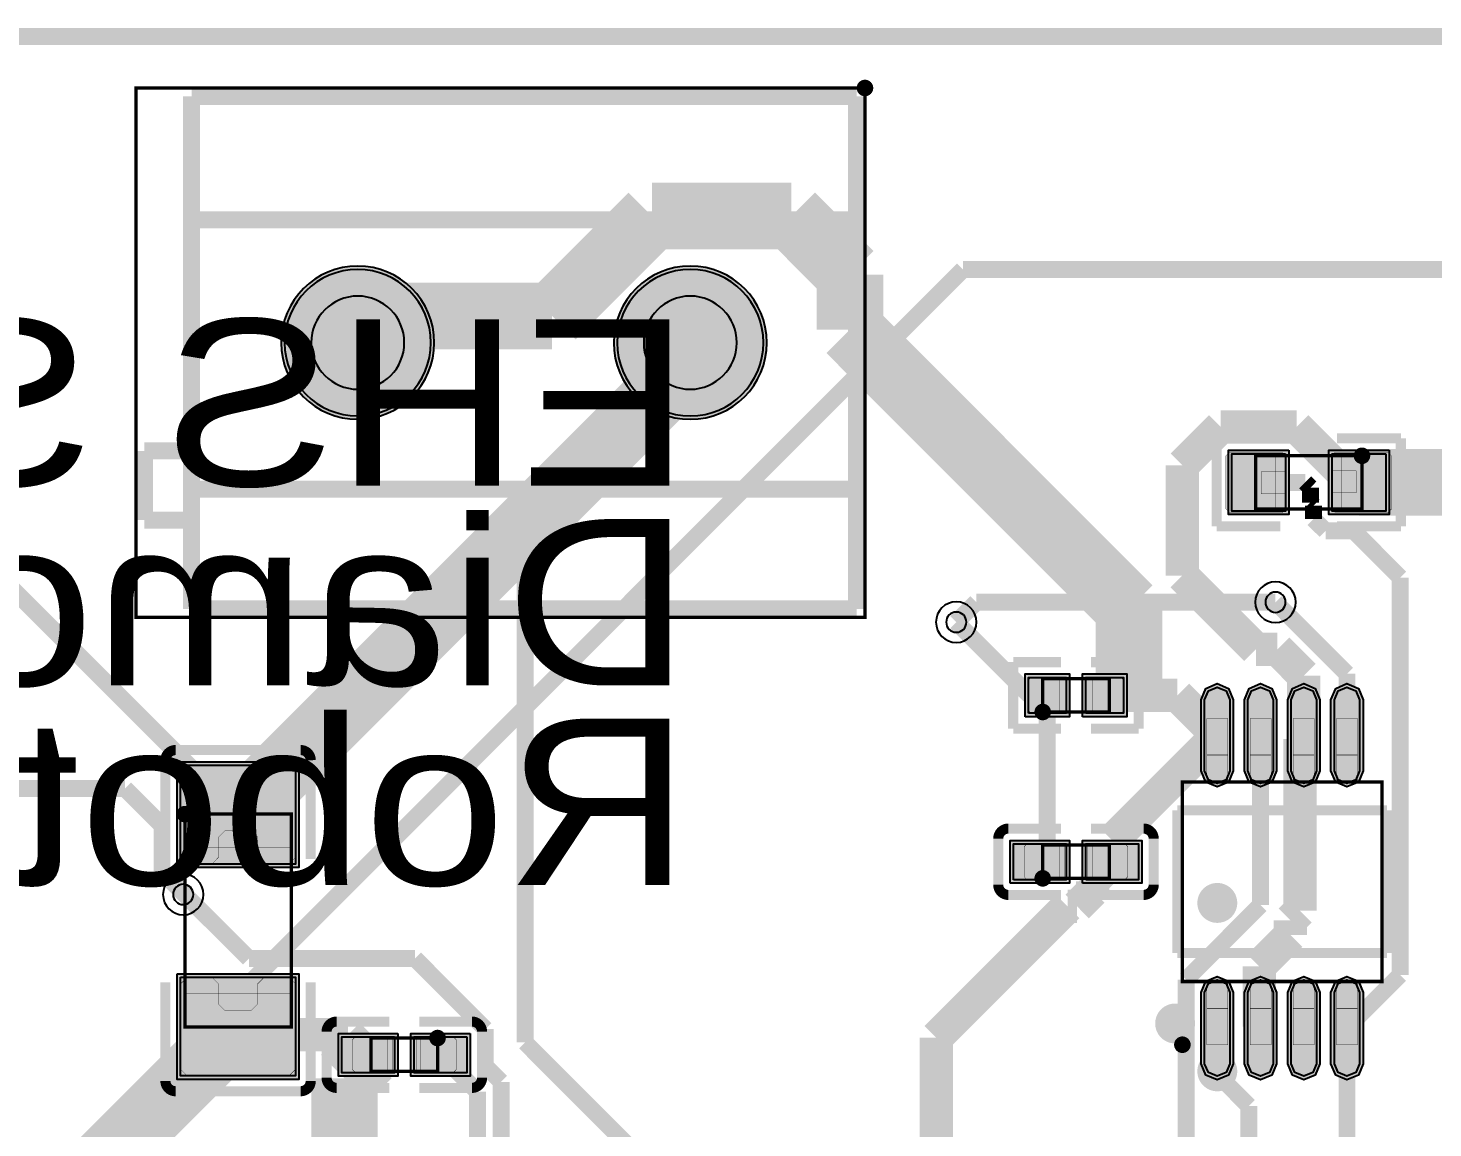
# Model space of a CAD drawing. Header units: millimetres. Extents: x 38.7 to 94.6, y -93.1 to -28.6.
# Drawn here: x 58.14 to 79.27, y -45.1 to -28.57 of the extents above; entities that cross this region are included whole.
import ezdxf
from ezdxf.enums import TextEntityAlignment as Align

# ---------------------------------------------------------------- set-up
doc = ezdxf.new("R2010")
doc.units = ezdxf.units.MM
doc.header["$MEASUREMENT"] = 0
for name, color, linetype, true_color in [('Board-Outline-Layer', 7, 'Continuous', 0xff00ff), ('Bottom-Layer', 7, 'Continuous', 0x0000ff), ('Bottom-Paste-Mask-Layer', 7, 'Continuous', 0x800000), ('Bottom-Silkscreen-Layer', 7, 'Continuous', 0x66cc33), ('Bottom-Solder-Mask-Layer', 7, 'Continuous', 0xaa00ff), ('Component-Marking-Layer', 7, 'Continuous', 0x66ffcc), ('Component-Shape-Layer', 7, 'Continuous', 0x00cccc), ('Document-Layer', 7, 'Continuous', 0xffffff), ('Hole-Layer', 7, 'Continuous', 0x222222), ('Multi-Layer', 7, 'Continuous', 0xc0c0c0), ('Pin-Floating-Layer', 7, 'Continuous', 0xff99ff), ('Pin-Soldering-Layer', 7, 'Continuous', 0xcc9999), ('Top-Layer', 7, 'Continuous', 0xff0000), ('Top-Paste-Mask-Layer', 7, 'Continuous', 0x808080), ('Top-Silkscreen-Layer', 7, 'Continuous', 0xffcc00), ('Top-Solder-Mask-Layer', 7, 'Continuous', 0x800080)]:
    doc.layers.add(name, color=color, linetype=linetype, true_color=true_color)
doc.styles.get("Standard").update_dxf_attribs({"font": 'arial.ttf'})

msp = doc.modelspace()

# ---------------------------------------------------------------- hatches: boundary and pattern name
at = {"layer": 'Bottom-Layer'}
for points in [[(62, -33.3, 1), (64.2, -33.3, 1)], [(67, -33.3, 1), (69.2, -33.3, 1)]]:
    msp.add_hatch(color=256, dxfattribs=at).paths.add_polyline_path(points)
at = {"layer": 'Bottom-Paste-Mask-Layer'}
for points in [[(62, -33.3, 1), (64.2, -33.3, 1)], [(67, -33.3, 1), (69.2, -33.3, 1)]]:
    msp.add_hatch(color=256, dxfattribs=at).paths.add_polyline_path(points)
at = {"layer": 'Bottom-Solder-Mask-Layer'}
for points in [[(61.949, -33.3, 1), (64.251, -33.3, 1)], [(66.949, -33.3, 1), (69.251, -33.3, 1)]]:
    msp.add_hatch(color=256, dxfattribs=at).paths.add_polyline_path(points)
at = {"layer": 'Component-Marking-Layer'}
for points in [[(70.667, -29.473, 1), (70.787, -29.473, 1)], [(70.667, -29.473, 1), (70.787, -29.473, 1)], [(78.14, -35, 1), (78.26, -35, 1)], [(78.14, -35, 1), (78.26, -35, 1)], [(73.34, -38.85, 1), (73.46, -38.85, 1)], [(73.34, -38.85, 1), (73.46, -38.85, 1)], [(60.44, -40.385, 1), (60.56, -40.385, 1)], [(60.44, -40.385, 1), (60.56, -40.385, 1)], [(73.34, -41.35, 1), (73.46, -41.35, 1)], [(73.34, -41.35, 1), (73.46, -41.35, 1)], [(64.24, -43.75, 1), (64.36, -43.75, 1)], [(64.24, -43.75, 1), (64.36, -43.75, 1)], [(75.44, -43.85, 1), (75.56, -43.85, 1)], [(75.44, -43.85, 1), (75.56, -43.85, 1)]]:
    msp.add_hatch(color=256, dxfattribs=at).paths.add_polyline_path(points)
at = {"layer": 'Hole-Layer'}
for points in [[(62.4, -33.3, 1), (63.8, -33.3, 1)], [(67.4, -33.3, 1), (68.8, -33.3, 1)]]:
    msp.add_hatch(color=256, dxfattribs=at).paths.add_polyline_path(points)
at = {"layer": 'Multi-Layer'}
for points in [[(62, -33.3, 1), (64.2, -33.3, 1)], [(62, -33.3, 1), (64.2, -33.3, 1)], [(62, -33.3, 1), (64.2, -33.3, 1)], [(67, -33.3, 1), (69.2, -33.3, 1)], [(67, -33.3, 1), (69.2, -33.3, 1)], [(67, -33.3, 1), (69.2, -33.3, 1)]]:
    msp.add_hatch(color=256, dxfattribs=at).paths.add_polyline_path(points)
at = {"layer": 'Pin-Floating-Layer'}
for points in [[(75.868, -39.91), (75.868, -39.49), (76.183, -39.49), (76.183, -39.91)], [(75.868, -39.91), (75.868, -39.49), (76.183, -39.49), (76.183, -39.91)], [(76.518, -39.91), (76.518, -39.49), (76.833, -39.49), (76.833, -39.91)], [(76.518, -39.91), (76.518, -39.49), (76.833, -39.49), (76.833, -39.91)], [(77.168, -39.91), (77.168, -39.49), (77.483, -39.49), (77.483, -39.91)], [(77.168, -39.91), (77.168, -39.49), (77.483, -39.49), (77.483, -39.91)], [(77.818, -39.91), (77.818, -39.49), (78.133, -39.49), (78.133, -39.91)], [(77.818, -39.91), (77.818, -39.49), (78.133, -39.49), (78.133, -39.91)], [(75.868, -43.31), (75.868, -42.89), (76.183, -42.89), (76.183, -43.31)], [(75.868, -43.31), (75.868, -42.89), (76.183, -42.89), (76.183, -43.31)], [(76.518, -43.31), (76.518, -42.89), (76.833, -42.89), (76.833, -43.31)], [(76.518, -43.31), (76.518, -42.89), (76.833, -42.89), (76.833, -43.31)], [(77.168, -43.31), (77.168, -42.89), (77.483, -42.89), (77.483, -43.31)], [(77.168, -43.31), (77.168, -42.89), (77.483, -42.89), (77.483, -43.31)], [(77.818, -43.31), (77.818, -42.89), (78.133, -42.89), (78.133, -43.31)], [(77.818, -43.31), (77.818, -42.89), (78.133, -42.89), (78.133, -43.31)]]:
    msp.add_hatch(color=256, dxfattribs=at).paths.add_polyline_path(points)
at = {"layer": 'Pin-Soldering-Layer'}
for points in [[(62.5, -33.3, 1), (63.7, -33.3, 1)], [(62.5, -33.3, 1), (63.7, -33.3, 1)], [(67.5, -33.3, 1), (68.7, -33.3, 1)], [(67.5, -33.3, 1), (68.7, -33.3, 1)], [(76.6, -35), (76.6, -35.8), (76.9, -35.8), (76.9, -35)], [(76.6, -35), (76.6, -35.8), (76.9, -35.8), (76.9, -35)], [(78.2, -35), (78.2, -35.8), (77.9, -35.8), (77.9, -35)], [(78.2, -35), (78.2, -35.8), (77.9, -35.8), (77.9, -35)], [(73.651, -38.35), (73.651, -38.85), (73.401, -38.85), (73.401, -38.35)], [(73.651, -38.35), (73.651, -38.85), (73.401, -38.85), (73.401, -38.35)], [(74.152, -38.85), (74.152, -38.35), (74.402, -38.35), (74.402, -38.85)], [(74.152, -38.85), (74.152, -38.35), (74.402, -38.35), (74.402, -38.85)], [(75.868, -39.5), (75.868, -38.95), (76.183, -38.95), (76.183, -39.5)], [(75.868, -39.5), (75.868, -38.95), (76.183, -38.95), (76.183, -39.5)], [(76.518, -39.5), (76.518, -38.95), (76.833, -38.95), (76.833, -39.5)], [(76.518, -39.5), (76.518, -38.95), (76.833, -38.95), (76.833, -39.5)], [(77.168, -39.5), (77.168, -38.95), (77.483, -38.95), (77.483, -39.5)], [(77.168, -39.5), (77.168, -38.95), (77.483, -38.95), (77.483, -39.5)], [(77.818, -39.5), (77.818, -38.95), (78.133, -38.95), (78.133, -39.5)], [(77.818, -39.5), (77.818, -38.95), (78.133, -38.95), (78.133, -39.5)], [(60.5, -40.385), (62.1, -40.385), (62.1, -40.885), (60.5, -40.885)], [(60.5, -40.385), (62.1, -40.385), (62.1, -40.885), (60.5, -40.885)], [(73.4, -41.35), (73.4, -40.85), (73.65, -40.85), (73.65, -41.35)], [(73.4, -41.35), (73.4, -40.85), (73.65, -40.85), (73.65, -41.35)], [(74.4, -41.35), (74.4, -40.85), (74.15, -40.85), (74.15, -41.35)], [(74.4, -41.35), (74.4, -40.85), (74.15, -40.85), (74.15, -41.35)], [(60.5, -43.585), (62.1, -43.585), (62.1, -43.085), (60.5, -43.085)], [(60.5, -43.585), (62.1, -43.585), (62.1, -43.085), (60.5, -43.085)], [(75.868, -43.85), (75.868, -43.3), (76.183, -43.3), (76.183, -43.85)], [(75.868, -43.85), (75.868, -43.3), (76.183, -43.3), (76.183, -43.85)], [(76.518, -43.85), (76.518, -43.3), (76.833, -43.3), (76.833, -43.85)], [(76.518, -43.85), (76.518, -43.3), (76.833, -43.3), (76.833, -43.85)], [(77.168, -43.85), (77.168, -43.3), (77.483, -43.3), (77.483, -43.85)], [(77.168, -43.85), (77.168, -43.3), (77.483, -43.3), (77.483, -43.85)], [(77.818, -43.85), (77.818, -43.3), (78.133, -43.3), (78.133, -43.85)], [(77.818, -43.85), (77.818, -43.3), (78.133, -43.3), (78.133, -43.85)], [(63.3, -43.75), (63.3, -44.25), (63.55, -44.25), (63.55, -43.75)], [(63.3, -43.75), (63.3, -44.25), (63.55, -44.25), (63.55, -43.75)], [(64.3, -43.75), (64.3, -44.25), (64.05, -44.25), (64.05, -43.75)], [(64.3, -43.75), (64.3, -44.25), (64.05, -44.25), (64.05, -43.75)]]:
    msp.add_hatch(color=256, dxfattribs=at).paths.add_polyline_path(points)
at = {"layer": 'Top-Layer'}
for points in [[(62, -33.3, 1), (64.2, -33.3, 1)], [(67, -33.3, 1), (69.2, -33.3, 1)], [(77.05, -34.968), (77.05, -35.832), (76.244, -35.832), (76.244, -34.968)], [(78.557, -34.968), (78.557, -35.832), (77.75, -35.832), (77.75, -34.968)], [(73.185, -38.87), (73.185, -38.33), (73.75, -38.33), (73.75, -38.87)], [(74.05, -38.87), (74.05, -38.33), (74.616, -38.33), (74.616, -38.87)], [(76.215, -39.735), (76.159, -39.87), (76.025, -39.925), (75.891, -39.87), (75.835, -39.735), (75.835, -38.665), (75.891, -38.531), (76.025, -38.475), (76.159, -38.531), (76.215, -38.665)], [(76.865, -39.735), (76.81, -39.87), (76.675, -39.925), (76.541, -39.87), (76.485, -39.735), (76.485, -38.665), (76.541, -38.531), (76.675, -38.475), (76.81, -38.531), (76.865, -38.665)], [(77.515, -39.735), (77.46, -39.87), (77.325, -39.925), (77.191, -39.87), (77.135, -39.735), (77.135, -38.665), (77.191, -38.531), (77.325, -38.475), (77.46, -38.531), (77.515, -38.665)], [(78.165, -39.735), (78.11, -39.87), (77.975, -39.925), (77.841, -39.87), (77.785, -39.735), (77.785, -38.665), (77.841, -38.531), (77.975, -38.475), (78.11, -38.531), (78.165, -38.665)], [(60.436, -39.65), (62.164, -39.65), (62.164, -41.135), (60.436, -41.135)], [(72.96, -41.37), (72.96, -40.83), (73.75, -40.83), (73.75, -41.37)], [(74.05, -41.37), (74.05, -40.83), (74.84, -40.83), (74.84, -41.37)], [(60.436, -42.835), (62.164, -42.835), (62.164, -44.32), (60.436, -44.32)], [(76.215, -44.135), (76.159, -44.269), (76.025, -44.325), (75.891, -44.269), (75.835, -44.135), (75.835, -43.065), (75.891, -42.931), (76.025, -42.875), (76.159, -42.931), (76.215, -43.065)], [(76.865, -44.135), (76.81, -44.269), (76.675, -44.325), (76.541, -44.269), (76.485, -44.135), (76.485, -43.065), (76.541, -42.931), (76.675, -42.875), (76.81, -42.931), (76.865, -43.065)], [(77.515, -44.135), (77.46, -44.269), (77.325, -44.325), (77.191, -44.269), (77.135, -44.135), (77.135, -43.065), (77.191, -42.931), (77.325, -42.875), (77.46, -42.931), (77.515, -43.065)], [(78.165, -44.135), (78.11, -44.269), (77.975, -44.325), (77.841, -44.269), (77.785, -44.135), (77.785, -43.065), (77.841, -42.931), (77.975, -42.875), (78.11, -42.931), (78.165, -43.065)], [(63.65, -43.73), (63.65, -44.27), (62.86, -44.27), (62.86, -43.73)], [(64.74, -43.73), (64.74, -44.27), (63.95, -44.27), (63.95, -43.73)]]:
    msp.add_hatch(color=256, dxfattribs=at).paths.add_polyline_path(points)
at = {"layer": 'Top-Paste-Mask-Layer'}
for points in [[(62, -33.3, 1), (64.2, -33.3, 1)], [(67, -33.3, 1), (69.2, -33.3, 1)], [(76.205, -35.85), (77.005, -35.85), (77.055, -35.8), (77.055, -35.572), (76.685, -35.572), (76.685, -35.242), (77.055, -35.242), (77.055, -35), (77.005, -34.95), (76.205, -34.95), (76.155, -35), (76.155, -35.8)], [(76.205, -35.85), (77.005, -35.85), (77.055, -35.8), (77.055, -35.572), (76.685, -35.572), (76.685, -35.242), (77.055, -35.242), (77.055, -35), (77.005, -34.95), (76.205, -34.95), (76.155, -35), (76.155, -35.8)], [(78.595, -34.95), (77.795, -34.95), (77.745, -35), (77.745, -35.228), (78.115, -35.228), (78.115, -35.558), (77.745, -35.558), (77.745, -35.8), (77.795, -35.85), (78.595, -35.85), (78.645, -35.8), (78.645, -35)], [(78.595, -34.95), (77.795, -34.95), (77.745, -35), (77.745, -35.228), (78.115, -35.228), (78.115, -35.558), (77.745, -35.558), (77.745, -35.8), (77.795, -35.85), (78.595, -35.85), (78.645, -35.8), (78.645, -35)], [(73.765, -38.83), (73.765, -38.37), (73.725, -38.33), (73.225, -38.33), (73.185, -38.37), (73.185, -38.83), (73.225, -38.87), (73.725, -38.87)], [(73.765, -38.83), (73.765, -38.37), (73.725, -38.33), (73.225, -38.33), (73.185, -38.37), (73.185, -38.83), (73.225, -38.87), (73.725, -38.87)], [(74.035, -38.83), (74.035, -38.37), (74.075, -38.33), (74.576, -38.33), (74.616, -38.37), (74.616, -38.83), (74.576, -38.87), (74.075, -38.87)], [(74.035, -38.83), (74.035, -38.37), (74.075, -38.33), (74.576, -38.33), (74.616, -38.37), (74.616, -38.83), (74.576, -38.87), (74.075, -38.87)], [(76.215, -39.735), (76.159, -39.87), (76.025, -39.925), (75.891, -39.87), (75.835, -39.735), (75.835, -38.665), (75.891, -38.531), (76.025, -38.475), (76.159, -38.531), (76.215, -38.665)], [(76.865, -39.735), (76.81, -39.87), (76.675, -39.925), (76.541, -39.87), (76.485, -39.735), (76.485, -38.665), (76.541, -38.531), (76.675, -38.475), (76.81, -38.531), (76.865, -38.665)], [(77.515, -39.735), (77.46, -39.87), (77.325, -39.925), (77.191, -39.87), (77.135, -39.735), (77.135, -38.665), (77.191, -38.531), (77.325, -38.475), (77.46, -38.531), (77.515, -38.665)], [(78.165, -39.735), (78.11, -39.87), (77.975, -39.925), (77.841, -39.87), (77.785, -39.735), (77.785, -38.665), (77.841, -38.531), (77.975, -38.475), (78.11, -38.531), (78.165, -38.665)], [(60.536, -41.135), (60.906, -41.135), (61.006, -41.035), (61.006, -40.73), (61.106, -40.63), (61.494, -40.63), (61.594, -40.73), (61.594, -41.035), (61.694, -41.135), (62.064, -41.135), (62.164, -41.035), (62.164, -39.75), (62.064, -39.65), (60.536, -39.65), (60.436, -39.75), (60.436, -41.035)], [(60.536, -41.135), (60.906, -41.135), (61.006, -41.035), (61.006, -40.73), (61.106, -40.63), (61.494, -40.63), (61.594, -40.73), (61.594, -41.035), (61.694, -41.135), (62.064, -41.135), (62.164, -41.035), (62.164, -39.75), (62.064, -39.65), (60.536, -39.65), (60.436, -39.75), (60.436, -41.035)], [(73.72, -40.875), (73.72, -41.325), (73.65, -41.375), (73.17, -41.375), (73.12, -41.325), (73.12, -40.875), (73.17, -40.825), (73.65, -40.825)], [(73.72, -40.875), (73.72, -41.325), (73.65, -41.375), (73.17, -41.375), (73.12, -41.325), (73.12, -40.875), (73.17, -40.825), (73.65, -40.825)], [(74.68, -40.875), (74.68, -41.325), (74.63, -41.375), (74.15, -41.375), (74.08, -41.325), (74.08, -40.875), (74.15, -40.825), (74.63, -40.825)], [(74.68, -40.875), (74.68, -41.325), (74.63, -41.375), (74.15, -41.375), (74.08, -41.325), (74.08, -40.875), (74.15, -40.825), (74.63, -40.825)], [(60.536, -42.835), (60.906, -42.835), (61.006, -42.935), (61.006, -43.24), (61.106, -43.34), (61.494, -43.34), (61.594, -43.24), (61.594, -42.935), (61.694, -42.835), (62.064, -42.835), (62.164, -42.935), (62.164, -44.22), (62.064, -44.32), (60.536, -44.32), (60.436, -44.22), (60.436, -42.935)], [(60.536, -42.835), (60.906, -42.835), (61.006, -42.935), (61.006, -43.24), (61.106, -43.34), (61.494, -43.34), (61.594, -43.24), (61.594, -42.935), (61.694, -42.835), (62.064, -42.835), (62.164, -42.935), (62.164, -44.22), (62.064, -44.32), (60.536, -44.32), (60.436, -44.22), (60.436, -42.935)], [(76.215, -44.135), (76.159, -44.269), (76.025, -44.325), (75.891, -44.269), (75.835, -44.135), (75.835, -43.065), (75.891, -42.931), (76.025, -42.875), (76.159, -42.931), (76.215, -43.065)], [(76.865, -44.135), (76.81, -44.269), (76.675, -44.325), (76.541, -44.269), (76.485, -44.135), (76.485, -43.065), (76.541, -42.931), (76.675, -42.875), (76.81, -42.931), (76.865, -43.065)], [(77.515, -44.135), (77.46, -44.269), (77.325, -44.325), (77.191, -44.269), (77.135, -44.135), (77.135, -43.065), (77.191, -42.931), (77.325, -42.875), (77.46, -42.931), (77.515, -43.065)], [(78.165, -44.135), (78.11, -44.269), (77.975, -44.325), (77.841, -44.269), (77.785, -44.135), (77.785, -43.065), (77.841, -42.931), (77.975, -42.875), (78.11, -42.931), (78.165, -43.065)], [(63.02, -44.225), (63.02, -43.775), (63.07, -43.725), (63.55, -43.725), (63.62, -43.775), (63.62, -44.225), (63.55, -44.275), (63.07, -44.275)], [(63.02, -44.225), (63.02, -43.775), (63.07, -43.725), (63.55, -43.725), (63.62, -43.775), (63.62, -44.225), (63.55, -44.275), (63.07, -44.275)], [(63.98, -44.225), (63.98, -43.775), (64.05, -43.725), (64.53, -43.725), (64.58, -43.775), (64.58, -44.225), (64.53, -44.275), (64.05, -44.275)], [(63.98, -44.225), (63.98, -43.775), (64.05, -43.725), (64.53, -43.725), (64.58, -43.775), (64.58, -44.225), (64.53, -44.275), (64.05, -44.275)]]:
    msp.add_hatch(color=256, dxfattribs=at).paths.add_polyline_path(points)
at = {"layer": 'Top-Solder-Mask-Layer'}
for points in [[(61.949, -33.3, 1), (64.251, -33.3, 1)], [(66.949, -33.3, 1), (69.251, -33.3, 1)], [(77.101, -34.917), (77.101, -35.883), (76.193, -35.883), (76.193, -34.917)], [(78.608, -34.917), (78.608, -35.883), (77.7, -35.883), (77.7, -34.917)], [(73.134, -38.921), (73.134, -38.279), (73.801, -38.279), (73.801, -38.921)], [(73.999, -38.921), (73.999, -38.279), (74.667, -38.279), (74.667, -38.921)], [(76.266, -39.735), (76.195, -39.905), (76.025, -39.976), (75.855, -39.905), (75.784, -39.735), (75.784, -38.665), (75.855, -38.495), (76.025, -38.424), (76.195, -38.495), (76.266, -38.665)], [(76.916, -39.735), (76.846, -39.905), (76.675, -39.976), (76.505, -39.905), (76.435, -39.735), (76.435, -38.665), (76.505, -38.495), (76.675, -38.424), (76.846, -38.495), (76.916, -38.665)], [(77.566, -39.735), (77.496, -39.905), (77.325, -39.976), (77.155, -39.905), (77.085, -39.735), (77.085, -38.665), (77.155, -38.495), (77.325, -38.424), (77.496, -38.495), (77.566, -38.665)], [(78.216, -39.735), (78.146, -39.905), (77.975, -39.976), (77.805, -39.905), (77.734, -39.735), (77.734, -38.665), (77.805, -38.495), (77.975, -38.424), (78.146, -38.495), (78.216, -38.665)], [(60.385, -39.599), (62.215, -39.599), (62.215, -41.186), (60.385, -41.186)], [(72.909, -41.421), (72.909, -40.779), (73.801, -40.779), (73.801, -41.421)], [(73.999, -41.421), (73.999, -40.779), (74.891, -40.779), (74.891, -41.421)], [(60.385, -42.785), (62.215, -42.785), (62.215, -44.371), (60.385, -44.371)], [(76.266, -44.135), (76.195, -44.305), (76.025, -44.376), (75.855, -44.305), (75.784, -44.135), (75.784, -43.065), (75.855, -42.895), (76.025, -42.824), (76.195, -42.895), (76.266, -43.065)], [(76.916, -44.135), (76.846, -44.305), (76.675, -44.376), (76.505, -44.305), (76.435, -44.135), (76.435, -43.065), (76.505, -42.895), (76.675, -42.824), (76.846, -42.895), (76.916, -43.065)], [(77.566, -44.135), (77.496, -44.305), (77.325, -44.376), (77.155, -44.305), (77.085, -44.135), (77.085, -43.065), (77.155, -42.895), (77.325, -42.824), (77.496, -42.895), (77.566, -43.065)], [(78.216, -44.135), (78.146, -44.305), (77.975, -44.376), (77.805, -44.305), (77.734, -44.135), (77.734, -43.065), (77.805, -42.895), (77.975, -42.824), (78.146, -42.895), (78.216, -43.065)], [(63.701, -43.679), (63.701, -44.321), (62.809, -44.321), (62.809, -43.679)], [(64.791, -43.679), (64.791, -44.321), (63.899, -44.321), (63.899, -43.679)]]:
    msp.add_hatch(color=256, dxfattribs=at).paths.add_polyline_path(points)

# ---------------------------------------------------------------- linework, layer by layer
at = {"layer": 'Board-Outline-Layer', "const_width": 0.254}
msp.add_lwpolyline([(38.8, -93), (38.8, -28.7), (94.5, -28.7), (94.5, -93)], close=True, dxfattribs=at)
at = {"layer": 'Bottom-Layer', "const_width": 0.254}
for points in [[(55.4, -49), (72.2, -32.2)], [(72.2, -32.2), (82.79, -32.2)], [(72.4, -37.2), (72.1, -37.5)], [(76.9, -37.2), (72.4, -37.2)]]:
    msp.add_lwpolyline(points, dxfattribs=at)
at = {"layer": 'Bottom-Layer'}
msp.add_lwpolyline([(62, -33.3, 1), (64.2, -33.3, 1)], format="xyb", close=True, dxfattribs=at)
msp.add_lwpolyline([(67, -33.3, 1), (69.2, -33.3), (69.2, -33.3, 1), (67, -33.3)], format="xyb", dxfattribs=at)
at = {"layer": 'Bottom-Paste-Mask-Layer'}
msp.add_lwpolyline([(62, -33.3, 1), (64.2, -33.3, 1)], format="xyb", close=True, dxfattribs=at)
msp.add_lwpolyline([(67, -33.3, 1), (69.2, -33.3), (69.2, -33.3, 1), (67, -33.3)], format="xyb", dxfattribs=at)
at = {"layer": 'Bottom-Solder-Mask-Layer'}
msp.add_lwpolyline([(61.949, -33.3, 1), (64.251, -33.3), (64.251, -33.3, 1), (61.949, -33.3)], format="xyb", dxfattribs=at)
msp.add_lwpolyline([(66.949, -33.3, 1), (69.251, -33.3, 1)], format="xyb", close=True, dxfattribs=at)
at = {"layer": 'Component-Marking-Layer', "const_width": 0.129}
for points in [[(70.667, -29.473, 1), (70.787, -29.473, 1)], [(70.667, -29.473, 1), (70.787, -29.473, 1)], [(78.14, -35, 1), (78.26, -35, 1)], [(78.14, -35, 1), (78.26, -35, 1)], [(73.34, -38.85, 1), (73.46, -38.85, 1)], [(73.34, -38.85, 1), (73.46, -38.85, 1)], [(75.44, -43.85, 1), (75.56, -43.85, 1)], [(75.44, -43.85, 1), (75.56, -43.85, 1)]]:
    msp.add_lwpolyline(points, format="xyb", close=True, dxfattribs=at)
for points in [[(60.44, -40.385, 1), (60.56, -40.385), (60.56, -40.385, 1), (60.44, -40.385)], [(60.44, -40.385, 1), (60.56, -40.385), (60.56, -40.385, 1), (60.44, -40.385)], [(73.34, -41.35, 1), (73.46, -41.35), (73.46, -41.35, 1), (73.34, -41.35)], [(73.34, -41.35, 1), (73.46, -41.35), (73.46, -41.35, 1), (73.34, -41.35)], [(64.24, -43.75, 1), (64.36, -43.75), (64.36, -43.75, 1), (64.24, -43.75)], [(64.24, -43.75, 1), (64.36, -43.75), (64.36, -43.75, 1), (64.24, -43.75)]]:
    msp.add_lwpolyline(points, format="xyb", dxfattribs=at)
at = {"layer": 'Component-Shape-Layer', "const_width": 0.0508}
for points in [[(70.727, -37.427), (59.765, -37.427), (59.765, -29.473), (70.727, -29.473)], [(70.727, -37.427), (59.765, -37.427), (59.765, -29.473), (70.727, -29.473)], [(78.2, -35), (78.2, -35.8), (76.6, -35.8), (76.6, -35)], [(78.2, -35), (78.2, -35.8), (76.6, -35.8), (76.6, -35)], [(73.4, -38.85), (73.4, -38.35), (74.4, -38.35), (74.4, -38.85)], [(73.4, -38.85), (73.4, -38.35), (74.4, -38.35), (74.4, -38.85)], [(75.5, -42.9), (75.5, -39.9), (78.5, -39.9), (78.5, -42.9)], [(75.5, -42.9), (75.5, -39.9), (78.5, -39.9), (78.5, -42.9)], [(60.5, -40.385), (62.1, -40.385), (62.1, -43.585), (60.5, -43.585)], [(60.5, -40.385), (62.1, -40.385), (62.1, -43.585), (60.5, -43.585)], [(73.4, -41.35), (73.4, -40.85), (74.4, -40.85), (74.4, -41.35)], [(73.4, -41.35), (73.4, -40.85), (74.4, -40.85), (74.4, -41.35)], [(64.3, -43.75), (64.3, -44.25), (63.3, -44.25), (63.3, -43.75)], [(64.3, -43.75), (64.3, -44.25), (63.3, -44.25), (63.3, -43.75)]]:
    msp.add_lwpolyline(points, close=True, dxfattribs=at)
at = {"layer": 'Document-Layer', "const_width": 0.3}
msp.add_lwpolyline([(75.875, -44.25, 1), (76.175, -44.25, 1)], format="xyb", close=True, dxfattribs=at)
msp.add_lwpolyline([(75.875, -44.25, 1), (76.175, -44.25, 1)], format="xyb", close=True, dxfattribs=at)
at = {"layer": 'Hole-Layer'}
for points in [[(62.4, -33.3, 1), (63.8, -33.3), (63.8, -33.3, 1), (62.4, -33.3)], [(67.4, -33.3, 1), (68.8, -33.3), (68.8, -33.3, 1), (67.4, -33.3)]]:
    msp.add_lwpolyline(points, format="xyb", dxfattribs=at)
for points in [[(76.748, -37.2, 1), (77.053, -37.2, 1)], [(71.948, -37.5, 1), (72.253, -37.5, 1)], [(60.323, -41.592, 1), (60.628, -41.592, 1)]]:
    msp.add_lwpolyline(points, format="xyb", close=True, dxfattribs=at)
at = {"layer": 'Multi-Layer'}
for points in [[(62, -33.3, 1), (64.2, -33.3, 1)], [(62, -33.3, 1), (64.2, -33.3, 1)], [(62, -33.3, 1), (64.2, -33.3, 1)], [(60.171, -41.592, 1), (60.781, -41.592, 1)]]:
    msp.add_lwpolyline(points, format="xyb", close=True, dxfattribs=at)
for points in [[(67, -33.3, 1), (69.2, -33.3), (69.2, -33.3, 1), (67, -33.3)], [(67, -33.3, 1), (69.2, -33.3), (69.2, -33.3, 1), (67, -33.3)], [(67, -33.3, 1), (69.2, -33.3), (69.2, -33.3, 1), (67, -33.3)], [(76.595, -37.2, 1), (77.205, -37.2), (77.205, -37.2, 1), (76.595, -37.2)], [(71.795, -37.5, 1), (72.405, -37.5), (72.405, -37.5, 1), (71.795, -37.5)]]:
    msp.add_lwpolyline(points, format="xyb", dxfattribs=at)
at = {"layer": 'Pin-Floating-Layer', "const_width": 0.00508}
for points in [[(75.868, -39.91), (75.868, -39.49), (76.183, -39.49), (76.183, -39.91)], [(75.868, -39.91), (75.868, -39.49), (76.183, -39.49), (76.183, -39.91)], [(76.518, -39.91), (76.518, -39.49), (76.833, -39.49), (76.833, -39.91)], [(76.518, -39.91), (76.518, -39.49), (76.833, -39.49), (76.833, -39.91)], [(77.168, -39.91), (77.168, -39.49), (77.483, -39.49), (77.483, -39.91)], [(77.168, -39.91), (77.168, -39.49), (77.483, -39.49), (77.483, -39.91)], [(77.818, -39.91), (77.818, -39.49), (78.133, -39.49), (78.133, -39.91)], [(77.818, -39.91), (77.818, -39.49), (78.133, -39.49), (78.133, -39.91)], [(75.868, -43.31), (75.868, -42.89), (76.183, -42.89), (76.183, -43.31)], [(75.868, -43.31), (75.868, -42.89), (76.183, -42.89), (76.183, -43.31)], [(76.518, -43.31), (76.518, -42.89), (76.833, -42.89), (76.833, -43.31)], [(76.518, -43.31), (76.518, -42.89), (76.833, -42.89), (76.833, -43.31)], [(77.168, -43.31), (77.168, -42.89), (77.483, -42.89), (77.483, -43.31)], [(77.168, -43.31), (77.168, -42.89), (77.483, -42.89), (77.483, -43.31)], [(77.818, -43.31), (77.818, -42.89), (78.133, -42.89), (78.133, -43.31)], [(77.818, -43.31), (77.818, -42.89), (78.133, -42.89), (78.133, -43.31)]]:
    msp.add_lwpolyline(points, close=True, dxfattribs=at)
at = {"layer": 'Pin-Soldering-Layer', "const_width": 0.129}
for points in [[(62.5, -33.3, 1), (63.7, -33.3), (63.7, -33.3, 1), (62.5, -33.3)], [(62.5, -33.3, 1), (63.7, -33.3), (63.7, -33.3, 1), (62.5, -33.3)], [(67.5, -33.3, 1), (68.7, -33.3), (68.7, -33.3, 1), (67.5, -33.3)], [(67.5, -33.3, 1), (68.7, -33.3), (68.7, -33.3, 1), (67.5, -33.3)]]:
    msp.add_lwpolyline(points, format="xyb", dxfattribs=at)
at = {"layer": 'Pin-Soldering-Layer', "const_width": 0.00508}
for points in [[(76.6, -35), (76.6, -35.8), (76.9, -35.8), (76.9, -35)], [(76.6, -35), (76.6, -35.8), (76.9, -35.8), (76.9, -35)], [(78.2, -35), (78.2, -35.8), (77.9, -35.8), (77.9, -35)], [(78.2, -35), (78.2, -35.8), (77.9, -35.8), (77.9, -35)], [(73.651, -38.35), (73.651, -38.85), (73.401, -38.85), (73.401, -38.35)], [(73.651, -38.35), (73.651, -38.85), (73.401, -38.85), (73.401, -38.35)], [(74.152, -38.85), (74.152, -38.35), (74.402, -38.35), (74.402, -38.85)], [(74.152, -38.85), (74.152, -38.35), (74.402, -38.35), (74.402, -38.85)], [(75.868, -39.5), (75.868, -38.95), (76.183, -38.95), (76.183, -39.5)], [(75.868, -39.5), (75.868, -38.95), (76.183, -38.95), (76.183, -39.5)], [(76.518, -39.5), (76.518, -38.95), (76.833, -38.95), (76.833, -39.5)], [(76.518, -39.5), (76.518, -38.95), (76.833, -38.95), (76.833, -39.5)], [(77.168, -39.5), (77.168, -38.95), (77.483, -38.95), (77.483, -39.5)], [(77.168, -39.5), (77.168, -38.95), (77.483, -38.95), (77.483, -39.5)], [(77.818, -39.5), (77.818, -38.95), (78.133, -38.95), (78.133, -39.5)], [(77.818, -39.5), (77.818, -38.95), (78.133, -38.95), (78.133, -39.5)], [(60.5, -40.385), (62.1, -40.385), (62.1, -40.885), (60.5, -40.885)], [(60.5, -40.385), (62.1, -40.385), (62.1, -40.885), (60.5, -40.885)], [(73.4, -41.35), (73.4, -40.85), (73.65, -40.85), (73.65, -41.35)], [(73.4, -41.35), (73.4, -40.85), (73.65, -40.85), (73.65, -41.35)], [(74.4, -41.35), (74.4, -40.85), (74.15, -40.85), (74.15, -41.35)], [(74.4, -41.35), (74.4, -40.85), (74.15, -40.85), (74.15, -41.35)], [(60.5, -43.585), (62.1, -43.585), (62.1, -43.085), (60.5, -43.085)], [(60.5, -43.585), (62.1, -43.585), (62.1, -43.085), (60.5, -43.085)], [(75.868, -43.85), (75.868, -43.3), (76.183, -43.3), (76.183, -43.85)], [(75.868, -43.85), (75.868, -43.3), (76.183, -43.3), (76.183, -43.85)], [(76.518, -43.85), (76.518, -43.3), (76.833, -43.3), (76.833, -43.85)], [(76.518, -43.85), (76.518, -43.3), (76.833, -43.3), (76.833, -43.85)], [(77.168, -43.85), (77.168, -43.3), (77.483, -43.3), (77.483, -43.85)], [(77.168, -43.85), (77.168, -43.3), (77.483, -43.3), (77.483, -43.85)], [(77.818, -43.85), (77.818, -43.3), (78.133, -43.3), (78.133, -43.85)], [(77.818, -43.85), (77.818, -43.3), (78.133, -43.3), (78.133, -43.85)], [(63.3, -43.75), (63.3, -44.25), (63.55, -44.25), (63.55, -43.75)], [(63.3, -43.75), (63.3, -44.25), (63.55, -44.25), (63.55, -43.75)], [(64.3, -43.75), (64.3, -44.25), (64.05, -44.25), (64.05, -43.75)], [(64.3, -43.75), (64.3, -44.25), (64.05, -44.25), (64.05, -43.75)]]:
    msp.add_lwpolyline(points, close=True, dxfattribs=at)
at = {"layer": 'Top-Layer'}
for points, const_width in [([(66.022, -32.9), (67.524, -31.398)], 1), ([(67.524, -31.398), (69.622, -31.398)], 1), ([(69.622, -31.398), (70.502, -32.278)], 1), ([(70.502, -32.278), (70.502, -33.104)], 1), ([(63.1, -33.3), (63.5, -32.9)], 1), ([(63.5, -32.9), (66.022, -32.9)], 1), ([(70.502, -33.104), (74.698, -37.3)], 1), ([(65.616, -36.077), (68.1, -33.593)], 1), ([(68.1, -33.593), (68.1, -33.3)], 0.254), ([(75.5, -35.143), (76.077, -34.566)], 0.5), ([(76.077, -34.566), (77.217, -34.566)], 0.5), ([(77.217, -34.566), (78.051, -35.4)], 0.5), ([(75.5, -36.8), (75.5, -35.143)], 0.5), ([(78.154, -35.4), (81.272, -35.4)], 1), ([(77.347, -35.4), (76.647, -35.4)], 0.254), ([(77.425, -35.478), (77.347, -35.4)], 0.254), ([(56.508, -35.6), (61.3, -40.393)], 0.254), ([(77.425, -35.702), (77.425, -35.478)], 0.254), ([(61.3, -40.393), (65.616, -36.077)], 1), ([(77.471, -35.749), (77.425, -35.702)], 0.254), ([(77.471, -35.948), (77.471, -35.749)], 0.254), ([(77.653, -36.129), (77.471, -35.948)], 0.254), ([(65.616, -43.816), (65.616, -36.077)], 0.254), ([(78.076, -36.129), (77.653, -36.129)], 0.254), ([(78.775, -36.829), (78.076, -36.129)], 0.254), ([(76.607, -37.907), (75.5, -36.8)], 0.5), ([(78.775, -42.8), (78.775, -36.829)], 0.254), ([(74.698, -37.3), (74.698, -38.6)], 1), ([(77.975, -38.275), (76.9, -37.2)], 0.254), ([(72.1, -37.5), (73.2, -38.6)], 0.254), ([(76.93, -37.907), (76.607, -37.907)], 0.5), ([(77.325, -38.303), (76.93, -37.907)], 0.5), ([(77.325, -39.2), (77.325, -38.303)], 0.5), ([(77.975, -39.2), (77.975, -38.275)], 0.254), ([(74.333, -38.6), (74.698, -38.6)], 0.5), ([(74.698, -38.6), (75.425, -38.6)], 0.5), ([(75.425, -38.6), (76.025, -39.2)], 0.5), ([(73.2, -38.6), (73.467, -38.6)], 0.254), ([(73.467, -38.6), (73.467, -40.988)], 0.254), ([(76.025, -39.2), (74.445, -40.78)], 0.5), ([(76.675, -39.2), (76.675, -41.751)], 0.254), ([(77.267, -41.837), (77.267, -39.258)], 0.5), ([(56.5, -40), (59.6, -40)], 0.254), ([(59.6, -40), (60.157, -40.557)], 0.254), ([(60.157, -40.557), (60.157, -41.251)], 0.254), ([(74.445, -40.78), (74.445, -41.1)], 0.5), ([(73.467, -40.988), (73.355, -41.1)], 0.254), ([(74.152, -41.393), (74.445, -41.1)], 0.5), ([(60.157, -41.251), (61.463, -42.556)], 0.254), ([(74.152, -41.537), (74.152, -41.393)], 0.5), ([(73.917, -41.772), (74.152, -41.537)], 0.5), ([(71.8, -43.745), (73.773, -41.772)], 0.5), ([(73.773, -41.772), (73.917, -41.772)], 0.5), ([(77.125, -41.979), (77.267, -41.837)], 0.5), ([(76.675, -41.751), (75.556, -42.871)], 0.254), ([(77.125, -42.202), (77.125, -41.979)], 0.5), ([(76.656, -42.671), (77.125, -42.202)], 0.5), ([(61.463, -42.556), (63.961, -42.556)], 0.254), ([(63.961, -42.556), (65.019, -43.615)], 0.254), ([(76.656, -43.581), (76.656, -42.671)], 0.5), ([(75.556, -42.871), (75.556, -47.656)], 0.254), ([(77.975, -43.6), (78.775, -42.8)], 0.254), ([(56.593, -48.285), (61.3, -43.578)], 1), ([(62.955, -43.7), (61.193, -43.7)], 0.5), ([(62.9, -44.355), (63.255, -44)], 1), ([(63.255, -44), (62.955, -43.7)], 0.5), ([(65.019, -43.615), (65.019, -44.171)], 0.254), ([(71.8, -48.6), (71.8, -43.745)], 0.5), ([(76.025, -43.6), (76.025, -44.295)], 0.254), ([(76.675, -43.6), (76.656, -43.581)], 0.5), ([(77.975, -43.6), (77.975, -49.225)], 0.254), ([(71.8, -50), (65.616, -43.816)], 0.254), ([(62.9, -47.4), (62.9, -44.355)], 1), ([(64.345, -44), (64.9, -44.555)], 0.254), ([(65.019, -44.171), (65.256, -44.408)], 0.254), ([(65.256, -44.408), (65.256, -45.656)], 0.254), ([(76.025, -44.295), (76.5, -44.77)], 0.254), ([(64.9, -44.555), (64.9, -47.4)], 0.254), ([(76.5, -44.77), (76.5, -47.3)], 0.254)]:
    msp.add_lwpolyline(points, dxfattribs=dict(at, const_width=const_width))
msp.add_lwpolyline([(62, -33.3, 1), (64.2, -33.3, 1)], format="xyb", close=True, dxfattribs=at)
msp.add_lwpolyline([(67, -33.3, 1), (69.2, -33.3), (69.2, -33.3, 1), (67, -33.3)], format="xyb", dxfattribs=at)
for points in [[(77.05, -34.968), (77.05, -35.832), (76.244, -35.832), (76.244, -34.968)], [(78.557, -34.968), (78.557, -35.832), (77.75, -35.832), (77.75, -34.968)], [(73.185, -38.87), (73.185, -38.33), (73.75, -38.33), (73.75, -38.87)], [(74.05, -38.87), (74.05, -38.33), (74.616, -38.33), (74.616, -38.87)], [(76.215, -39.735), (76.159, -39.87), (76.025, -39.925), (75.891, -39.87), (75.835, -39.735), (75.835, -38.665), (75.891, -38.531), (76.025, -38.475), (76.159, -38.531), (76.215, -38.665)], [(76.865, -39.735), (76.81, -39.87), (76.675, -39.925), (76.541, -39.87), (76.485, -39.735), (76.485, -38.665), (76.541, -38.531), (76.675, -38.475), (76.81, -38.531), (76.865, -38.665)], [(77.515, -39.735), (77.46, -39.87), (77.325, -39.925), (77.191, -39.87), (77.135, -39.735), (77.135, -38.665), (77.191, -38.531), (77.325, -38.475), (77.46, -38.531), (77.515, -38.665)], [(78.165, -39.735), (78.11, -39.87), (77.975, -39.925), (77.841, -39.87), (77.785, -39.735), (77.785, -38.665), (77.841, -38.531), (77.975, -38.475), (78.11, -38.531), (78.165, -38.665)], [(60.436, -39.65), (62.164, -39.65), (62.164, -41.135), (60.436, -41.135)], [(72.96, -41.37), (72.96, -40.83), (73.75, -40.83), (73.75, -41.37)], [(74.05, -41.37), (74.05, -40.83), (74.84, -40.83), (74.84, -41.37)], [(60.436, -42.835), (62.164, -42.835), (62.164, -44.32), (60.436, -44.32)], [(76.215, -44.135), (76.159, -44.269), (76.025, -44.325), (75.891, -44.269), (75.835, -44.135), (75.835, -43.065), (75.891, -42.931), (76.025, -42.875), (76.159, -42.931), (76.215, -43.065)], [(76.865, -44.135), (76.81, -44.269), (76.675, -44.325), (76.541, -44.269), (76.485, -44.135), (76.485, -43.065), (76.541, -42.931), (76.675, -42.875), (76.81, -42.931), (76.865, -43.065)], [(77.515, -44.135), (77.46, -44.269), (77.325, -44.325), (77.191, -44.269), (77.135, -44.135), (77.135, -43.065), (77.191, -42.931), (77.325, -42.875), (77.46, -42.931), (77.515, -43.065)], [(78.165, -44.135), (78.11, -44.269), (77.975, -44.325), (77.841, -44.269), (77.785, -44.135), (77.785, -43.065), (77.841, -42.931), (77.975, -42.875), (78.11, -42.931), (78.165, -43.065)], [(63.65, -43.73), (63.65, -44.27), (62.86, -44.27), (62.86, -43.73)], [(64.74, -43.73), (64.74, -44.27), (63.95, -44.27), (63.95, -43.73)]]:
    msp.add_lwpolyline(points, close=True, dxfattribs=at)
at = {"layer": 'Top-Paste-Mask-Layer'}
msp.add_lwpolyline([(62, -33.3, 1), (64.2, -33.3, 1)], format="xyb", close=True, dxfattribs=at)
msp.add_lwpolyline([(67, -33.3, 1), (69.2, -33.3), (69.2, -33.3, 1), (67, -33.3)], format="xyb", dxfattribs=at)
at = {"layer": 'Top-Paste-Mask-Layer', "const_width": 0.00508}
for points in [[(76.205, -35.85), (77.005, -35.85), (77.055, -35.8), (77.055, -35.572), (76.685, -35.572), (76.685, -35.242), (77.055, -35.242), (77.055, -35), (77.005, -34.95), (76.205, -34.95), (76.155, -35), (76.155, -35.8)], [(76.205, -35.85), (77.005, -35.85), (77.055, -35.8), (77.055, -35.572), (76.685, -35.572), (76.685, -35.242), (77.055, -35.242), (77.055, -35), (77.005, -34.95), (76.205, -34.95), (76.155, -35), (76.155, -35.8)], [(78.595, -34.95), (77.795, -34.95), (77.745, -35), (77.745, -35.228), (78.115, -35.228), (78.115, -35.558), (77.745, -35.558), (77.745, -35.8), (77.795, -35.85), (78.595, -35.85), (78.645, -35.8), (78.645, -35)], [(78.595, -34.95), (77.795, -34.95), (77.745, -35), (77.745, -35.228), (78.115, -35.228), (78.115, -35.558), (77.745, -35.558), (77.745, -35.8), (77.795, -35.85), (78.595, -35.85), (78.645, -35.8), (78.645, -35)], [(73.765, -38.83), (73.765, -38.37), (73.725, -38.33), (73.225, -38.33), (73.185, -38.37), (73.185, -38.83), (73.225, -38.87), (73.725, -38.87)], [(73.765, -38.83), (73.765, -38.37), (73.725, -38.33), (73.225, -38.33), (73.185, -38.37), (73.185, -38.83), (73.225, -38.87), (73.725, -38.87)], [(74.035, -38.83), (74.035, -38.37), (74.075, -38.33), (74.576, -38.33), (74.616, -38.37), (74.616, -38.83), (74.576, -38.87), (74.075, -38.87)], [(74.035, -38.83), (74.035, -38.37), (74.075, -38.33), (74.576, -38.33), (74.616, -38.37), (74.616, -38.83), (74.576, -38.87), (74.075, -38.87)], [(60.536, -41.135), (60.906, -41.135), (61.006, -41.035), (61.006, -40.73), (61.106, -40.63), (61.494, -40.63), (61.594, -40.73), (61.594, -41.035), (61.694, -41.135), (62.064, -41.135), (62.164, -41.035), (62.164, -39.75), (62.064, -39.65), (60.536, -39.65), (60.436, -39.75), (60.436, -41.035)], [(60.536, -41.135), (60.906, -41.135), (61.006, -41.035), (61.006, -40.73), (61.106, -40.63), (61.494, -40.63), (61.594, -40.73), (61.594, -41.035), (61.694, -41.135), (62.064, -41.135), (62.164, -41.035), (62.164, -39.75), (62.064, -39.65), (60.536, -39.65), (60.436, -39.75), (60.436, -41.035)], [(73.72, -40.875), (73.72, -41.325), (73.65, -41.375), (73.17, -41.375), (73.12, -41.325), (73.12, -40.875), (73.17, -40.825), (73.65, -40.825)], [(73.72, -40.875), (73.72, -41.325), (73.65, -41.375), (73.17, -41.375), (73.12, -41.325), (73.12, -40.875), (73.17, -40.825), (73.65, -40.825)], [(74.68, -40.875), (74.68, -41.325), (74.63, -41.375), (74.15, -41.375), (74.08, -41.325), (74.08, -40.875), (74.15, -40.825), (74.63, -40.825)], [(74.68, -40.875), (74.68, -41.325), (74.63, -41.375), (74.15, -41.375), (74.08, -41.325), (74.08, -40.875), (74.15, -40.825), (74.63, -40.825)], [(60.536, -42.835), (60.906, -42.835), (61.006, -42.935), (61.006, -43.24), (61.106, -43.34), (61.494, -43.34), (61.594, -43.24), (61.594, -42.935), (61.694, -42.835), (62.064, -42.835), (62.164, -42.935), (62.164, -44.22), (62.064, -44.32), (60.536, -44.32), (60.436, -44.22), (60.436, -42.935)], [(60.536, -42.835), (60.906, -42.835), (61.006, -42.935), (61.006, -43.24), (61.106, -43.34), (61.494, -43.34), (61.594, -43.24), (61.594, -42.935), (61.694, -42.835), (62.064, -42.835), (62.164, -42.935), (62.164, -44.22), (62.064, -44.32), (60.536, -44.32), (60.436, -44.22), (60.436, -42.935)], [(63.02, -44.225), (63.02, -43.775), (63.07, -43.725), (63.55, -43.725), (63.62, -43.775), (63.62, -44.225), (63.55, -44.275), (63.07, -44.275)], [(63.02, -44.225), (63.02, -43.775), (63.07, -43.725), (63.55, -43.725), (63.62, -43.775), (63.62, -44.225), (63.55, -44.275), (63.07, -44.275)], [(63.98, -44.225), (63.98, -43.775), (64.05, -43.725), (64.53, -43.725), (64.58, -43.775), (64.58, -44.225), (64.53, -44.275), (64.05, -44.275)], [(63.98, -44.225), (63.98, -43.775), (64.05, -43.725), (64.53, -43.725), (64.58, -43.775), (64.58, -44.225), (64.53, -44.275), (64.05, -44.275)]]:
    msp.add_lwpolyline(points, close=True, dxfattribs=at)
at = {"layer": 'Top-Paste-Mask-Layer'}
for points in [[(76.215, -39.735), (76.159, -39.87), (76.025, -39.925), (75.891, -39.87), (75.835, -39.735), (75.835, -38.665), (75.891, -38.531), (76.025, -38.475), (76.159, -38.531), (76.215, -38.665)], [(76.865, -39.735), (76.81, -39.87), (76.675, -39.925), (76.541, -39.87), (76.485, -39.735), (76.485, -38.665), (76.541, -38.531), (76.675, -38.475), (76.81, -38.531), (76.865, -38.665)], [(77.515, -39.735), (77.46, -39.87), (77.325, -39.925), (77.191, -39.87), (77.135, -39.735), (77.135, -38.665), (77.191, -38.531), (77.325, -38.475), (77.46, -38.531), (77.515, -38.665)], [(78.165, -39.735), (78.11, -39.87), (77.975, -39.925), (77.841, -39.87), (77.785, -39.735), (77.785, -38.665), (77.841, -38.531), (77.975, -38.475), (78.11, -38.531), (78.165, -38.665)], [(76.215, -44.135), (76.159, -44.269), (76.025, -44.325), (75.891, -44.269), (75.835, -44.135), (75.835, -43.065), (75.891, -42.931), (76.025, -42.875), (76.159, -42.931), (76.215, -43.065)], [(76.865, -44.135), (76.81, -44.269), (76.675, -44.325), (76.541, -44.269), (76.485, -44.135), (76.485, -43.065), (76.541, -42.931), (76.675, -42.875), (76.81, -42.931), (76.865, -43.065)], [(77.515, -44.135), (77.46, -44.269), (77.325, -44.325), (77.191, -44.269), (77.135, -44.135), (77.135, -43.065), (77.191, -42.931), (77.325, -42.875), (77.46, -42.931), (77.515, -43.065)], [(78.165, -44.135), (78.11, -44.269), (77.975, -44.325), (77.841, -44.269), (77.785, -44.135), (77.785, -43.065), (77.841, -42.931), (77.975, -42.875), (78.11, -42.931), (78.165, -43.065)]]:
    msp.add_lwpolyline(points, close=True, dxfattribs=at)
at = {"layer": 'Top-Silkscreen-Layer'}
for points, const_width in [([(60.6, -37.3), (60.6, -29.6)], 0.254), ([(70.6, -29.6), (60.6, -29.6)], 0.254), ([(60.6, -37.3), (60.6, -29.6)], 0.254), ([(70.6, -29.6), (60.6, -29.6)], 0.254), ([(70.6, -37.3), (70.6, -29.6)], 0.254), ([(70.6, -37.3), (70.6, -29.6)], 0.254), ([(70.6, -31.455), (60.6, -31.455)], 0.254), ([(70.6, -31.455), (60.6, -31.455)], 0.254), ([(59.892, -35.967), (59.892, -34.926)], 0.254), ([(59.892, -34.926), (60.52, -34.926)], 0.254), ([(59.892, -35.967), (59.892, -34.926)], 0.254), ([(59.892, -34.926), (60.52, -34.926)], 0.254), ([(76.974, -34.739), (76.015, -34.739)], 0.152), ([(76.015, -34.739), (76.015, -36.061)], 0.152), ([(76.974, -34.739), (76.015, -34.739)], 0.152), ([(76.015, -34.739), (76.015, -36.061)], 0.152), ([(77.826, -34.739), (78.785, -34.739)], 0.152), ([(77.826, -34.739), (78.785, -34.739)], 0.152), ([(78.785, -34.739), (78.785, -36.061)], 0.152), ([(78.785, -34.739), (78.785, -36.061)], 0.152), ([(70.6, -35.501), (60.6, -35.501)], 0.254), ([(70.6, -35.501), (60.6, -35.501)], 0.254), ([(60.52, -35.967), (59.892, -35.967)], 0.254), ([(60.52, -35.967), (59.892, -35.967)], 0.254), ([(76.015, -36.061), (76.974, -36.061)], 0.152), ([(76.015, -36.061), (76.974, -36.061)], 0.152), ([(78.785, -36.061), (77.826, -36.061)], 0.152), ([(78.785, -36.061), (77.826, -36.061)], 0.152), ([(70.6, -37.3), (60.6, -37.3)], 0.254), ([(70.6, -37.3), (60.6, -37.3)], 0.254), ([(72.956, -39.099), (72.956, -38.101)], 0.152), ([(72.956, -38.101), (73.674, -38.101)], 0.152), ([(72.956, -39.099), (72.956, -38.101)], 0.152), ([(72.956, -38.101), (73.674, -38.101)], 0.152), ([(74.844, -38.101), (74.126, -38.101)], 0.152), ([(74.844, -38.101), (74.126, -38.101)], 0.152), ([(74.844, -39.099), (74.844, -38.101)], 0.152), ([(74.844, -39.099), (74.844, -38.101)], 0.152), ([(73.674, -39.099), (72.956, -39.099)], 0.152), ([(73.674, -39.099), (72.956, -39.099)], 0.152), ([(74.126, -39.099), (74.844, -39.099)], 0.152), ([(74.126, -39.099), (74.844, -39.099)], 0.152), ([(60.208, -41.059), (60.208, -39.574)], 0.152), ([(60.208, -41.059), (60.208, -39.574)], 0.152), ([(60.36, -39.422), (62.24, -39.422)], 0.152), ([(60.36, -39.422), (62.24, -39.422)], 0.152), ([(62.393, -39.574), (62.393, -41.059)], 0.152), ([(62.393, -39.574), (62.393, -41.059)], 0.152), ([(75.424, -42.472), (75.424, -40.329)], 0.152), ([(75.424, -40.329), (78.576, -40.329)], 0.152), ([(75.424, -42.472), (75.424, -40.329)], 0.152), ([(75.424, -40.329), (78.576, -40.329)], 0.152), ([(78.576, -40.329), (78.576, -42.472)], 0.152), ([(78.576, -40.329), (78.576, -42.472)], 0.152), ([(72.884, -40.602), (73.674, -40.602)], 0.152), ([(72.884, -40.602), (73.674, -40.602)], 0.152), ([(74.916, -40.602), (74.126, -40.602)], 0.152), ([(74.916, -40.602), (74.126, -40.602)], 0.152), ([(72.731, -41.446), (72.731, -40.754)], 0.152), ([(72.731, -41.446), (72.731, -40.754)], 0.152), ([(75.069, -41.446), (75.069, -40.754)], 0.152), ([(75.069, -41.446), (75.069, -40.754)], 0.152), ([(73.674, -41.599), (72.884, -41.599)], 0.152), ([(73.674, -41.599), (72.884, -41.599)], 0.152), ([(74.126, -41.599), (74.916, -41.599)], 0.152), ([(74.126, -41.599), (74.916, -41.599)], 0.152), ([(78.576, -42.472), (75.424, -42.472)], 0.152), ([(78.576, -42.472), (75.424, -42.472)], 0.152), ([(60.208, -42.911), (60.208, -44.396)], 0.152), ([(60.208, -42.911), (60.208, -44.396)], 0.152), ([(62.393, -44.396), (62.393, -42.911)], 0.152), ([(62.393, -44.396), (62.393, -42.911)], 0.152), ([(63.574, -43.502), (62.784, -43.502)], 0.152), ([(63.574, -43.502), (62.784, -43.502)], 0.152), ([(64.026, -43.502), (64.816, -43.502)], 0.152), ([(64.026, -43.502), (64.816, -43.502)], 0.152), ([(62.631, -43.654), (62.631, -44.346)], 0.152), ([(62.631, -43.654), (62.631, -44.346)], 0.152), ([(64.969, -43.654), (64.969, -44.346)], 0.152), ([(64.969, -43.654), (64.969, -44.346)], 0.152), ([(60.36, -44.549), (62.24, -44.549)], 0.152), ([(60.36, -44.549), (62.24, -44.549)], 0.152), ([(62.784, -44.499), (63.574, -44.499)], 0.152), ([(62.784, -44.499), (63.574, -44.499)], 0.152), ([(64.816, -44.499), (64.026, -44.499)], 0.152), ([(64.816, -44.499), (64.026, -44.499)], 0.152)]:
    msp.add_lwpolyline(points, dxfattribs=dict(at, const_width=const_width))
at = {"layer": 'Top-Silkscreen-Layer', "const_width": 0.152}
for points in [[(60.208, -39.574, -0.414), (60.36, -39.422)], [(60.208, -39.574, -0.414), (60.36, -39.422)], [(62.24, -39.422, -0.414), (62.393, -39.574)], [(62.24, -39.422, -0.414), (62.393, -39.574)], [(72.731, -40.754, -0.414), (72.884, -40.602)], [(72.731, -40.754, -0.414), (72.884, -40.602)], [(75.069, -40.754, 0.414), (74.916, -40.602)], [(75.069, -40.754, 0.414), (74.916, -40.602)], [(72.884, -41.599, -0.414), (72.731, -41.446)], [(72.884, -41.599, -0.414), (72.731, -41.446)], [(74.916, -41.599, 0.414), (75.069, -41.446)], [(74.916, -41.599, 0.414), (75.069, -41.446)], [(62.784, -43.502, 0.414), (62.631, -43.654)], [(62.784, -43.502, 0.414), (62.631, -43.654)], [(64.816, -43.502, -0.414), (64.969, -43.654)], [(64.816, -43.502, -0.414), (64.969, -43.654)], [(60.208, -44.396, 0.414), (60.36, -44.549)], [(60.208, -44.396, 0.414), (60.36, -44.549)], [(62.24, -44.549, 0.414), (62.393, -44.396)], [(62.24, -44.549, 0.414), (62.393, -44.396)], [(62.631, -44.346, 0.414), (62.784, -44.499)], [(62.631, -44.346, 0.414), (62.784, -44.499)], [(64.969, -44.346, -0.414), (64.816, -44.499)], [(64.969, -44.346, -0.414), (64.816, -44.499)]]:
    msp.add_lwpolyline(points, format="xyb", dxfattribs=at)
at = {"layer": 'Top-Silkscreen-Layer', "const_width": 0.3}
for points in [[(75.875, -41.719, 1), (76.175, -41.719, 1)], [(75.875, -41.719, 1), (76.175, -41.719, 1)], [(75.241, -43.531, 1), (75.541, -43.531, 1)], [(75.241, -43.531, 1), (75.541, -43.531, 1)]]:
    msp.add_lwpolyline(points, format="xyb", close=True, dxfattribs=at)
at = {"layer": 'Top-Solder-Mask-Layer'}
msp.add_lwpolyline([(61.949, -33.3, 1), (64.251, -33.3), (64.251, -33.3, 1), (61.949, -33.3)], format="xyb", dxfattribs=at)
msp.add_lwpolyline([(66.949, -33.3, 1), (69.251, -33.3, 1)], format="xyb", close=True, dxfattribs=at)
for points in [[(77.101, -34.917), (77.101, -35.883), (76.193, -35.883), (76.193, -34.917)], [(78.608, -34.917), (78.608, -35.883), (77.7, -35.883), (77.7, -34.917)], [(73.134, -38.921), (73.134, -38.279), (73.801, -38.279), (73.801, -38.921)], [(73.999, -38.921), (73.999, -38.279), (74.667, -38.279), (74.667, -38.921)], [(76.266, -39.735), (76.195, -39.905), (76.025, -39.976), (75.855, -39.905), (75.784, -39.735), (75.784, -38.665), (75.855, -38.495), (76.025, -38.424), (76.195, -38.495), (76.266, -38.665)], [(76.916, -39.735), (76.846, -39.905), (76.675, -39.976), (76.505, -39.905), (76.435, -39.735), (76.435, -38.665), (76.505, -38.495), (76.675, -38.424), (76.846, -38.495), (76.916, -38.665)], [(77.566, -39.735), (77.496, -39.905), (77.325, -39.976), (77.155, -39.905), (77.085, -39.735), (77.085, -38.665), (77.155, -38.495), (77.325, -38.424), (77.496, -38.495), (77.566, -38.665)], [(78.216, -39.735), (78.146, -39.905), (77.975, -39.976), (77.805, -39.905), (77.734, -39.735), (77.734, -38.665), (77.805, -38.495), (77.975, -38.424), (78.146, -38.495), (78.216, -38.665)], [(60.385, -39.599), (62.215, -39.599), (62.215, -41.186), (60.385, -41.186)], [(72.909, -41.421), (72.909, -40.779), (73.801, -40.779), (73.801, -41.421)], [(73.999, -41.421), (73.999, -40.779), (74.891, -40.779), (74.891, -41.421)], [(60.385, -42.785), (62.215, -42.785), (62.215, -44.371), (60.385, -44.371)], [(76.266, -44.135), (76.195, -44.305), (76.025, -44.376), (75.855, -44.305), (75.784, -44.135), (75.784, -43.065), (75.855, -42.895), (76.025, -42.824), (76.195, -42.895), (76.266, -43.065)], [(76.916, -44.135), (76.846, -44.305), (76.675, -44.376), (76.505, -44.305), (76.435, -44.135), (76.435, -43.065), (76.505, -42.895), (76.675, -42.824), (76.846, -42.895), (76.916, -43.065)], [(77.566, -44.135), (77.496, -44.305), (77.325, -44.376), (77.155, -44.305), (77.085, -44.135), (77.085, -43.065), (77.155, -42.895), (77.325, -42.824), (77.496, -42.895), (77.566, -43.065)], [(78.216, -44.135), (78.146, -44.305), (77.975, -44.376), (77.805, -44.305), (77.734, -44.135), (77.734, -43.065), (77.805, -42.895), (77.975, -42.824), (78.146, -42.895), (78.216, -43.065)], [(63.701, -43.679), (63.701, -44.321), (62.809, -44.321), (62.809, -43.679)], [(64.791, -43.679), (64.791, -44.321), (63.899, -44.321), (63.899, -43.679)]]:
    msp.add_lwpolyline(points, close=True, dxfattribs=at)

# ---------------------------------------------------------------- texts
at = {"layer": 'Bottom-Silkscreen-Layer', "text_generation_flag": 2, "width": 1.1}
for s, p in [('EHS Scioly', (68.1, -36.2)), ('Diamond', (68.1, -39.2)), ('Robot Tour 25', (68.1, -42.2))]:
    msp.add_text(s, height=2.5, dxfattribs=at).set_placement(p, align=Align.BOTTOM_LEFT)

doc.saveas('drawing.dxf')
